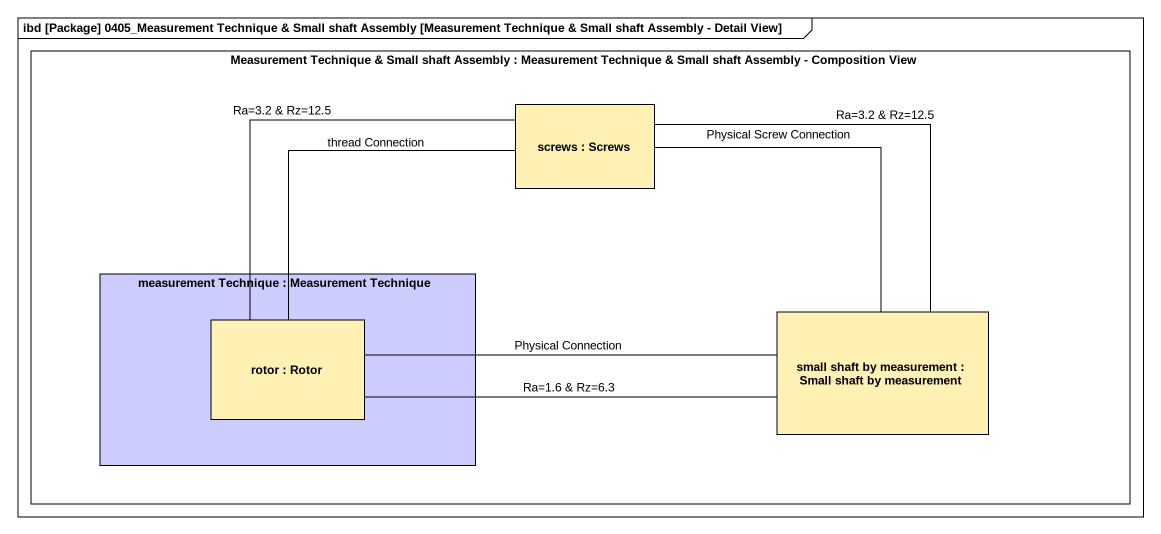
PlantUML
@startuml
mainframe ibd [Package] 0405_Measurement Technique & Small shaft Assembly [Measurement Technique & Small shaft Assembly - Detail View]
rectangle "Measurement Technique & Small shaft Assembly : Measurement Technique & Small shaft Assembly - Composition View" as Measurement_Technique_Small {
  rectangle "screws : Screws" as screws #FFF0B4
  rectangle "measurement Technique : Measurement Technique" as measurement_Technique #CCCCFF {
    rectangle "rotor : Rotor" as rotor #FFF0B4
  }
  rectangle "small shaft by measurement : Small shaft by measurement" as small_shaft_by_measurement #FFF0B4
}
screws -- small_shaft_by_measurement : Physical Screw Connection
screws -- small_shaft_by_measurement : Ra=3.2 & Rz=12.5
rotor -up- screws : thread Connection
rotor -up- screws : Ra=3.2 & Rz=12.5
rotor -right- small_shaft_by_measurement : Physical Connection
rotor -right- small_shaft_by_measurement : Ra=1.6 & Rz=6.3
@enduml
